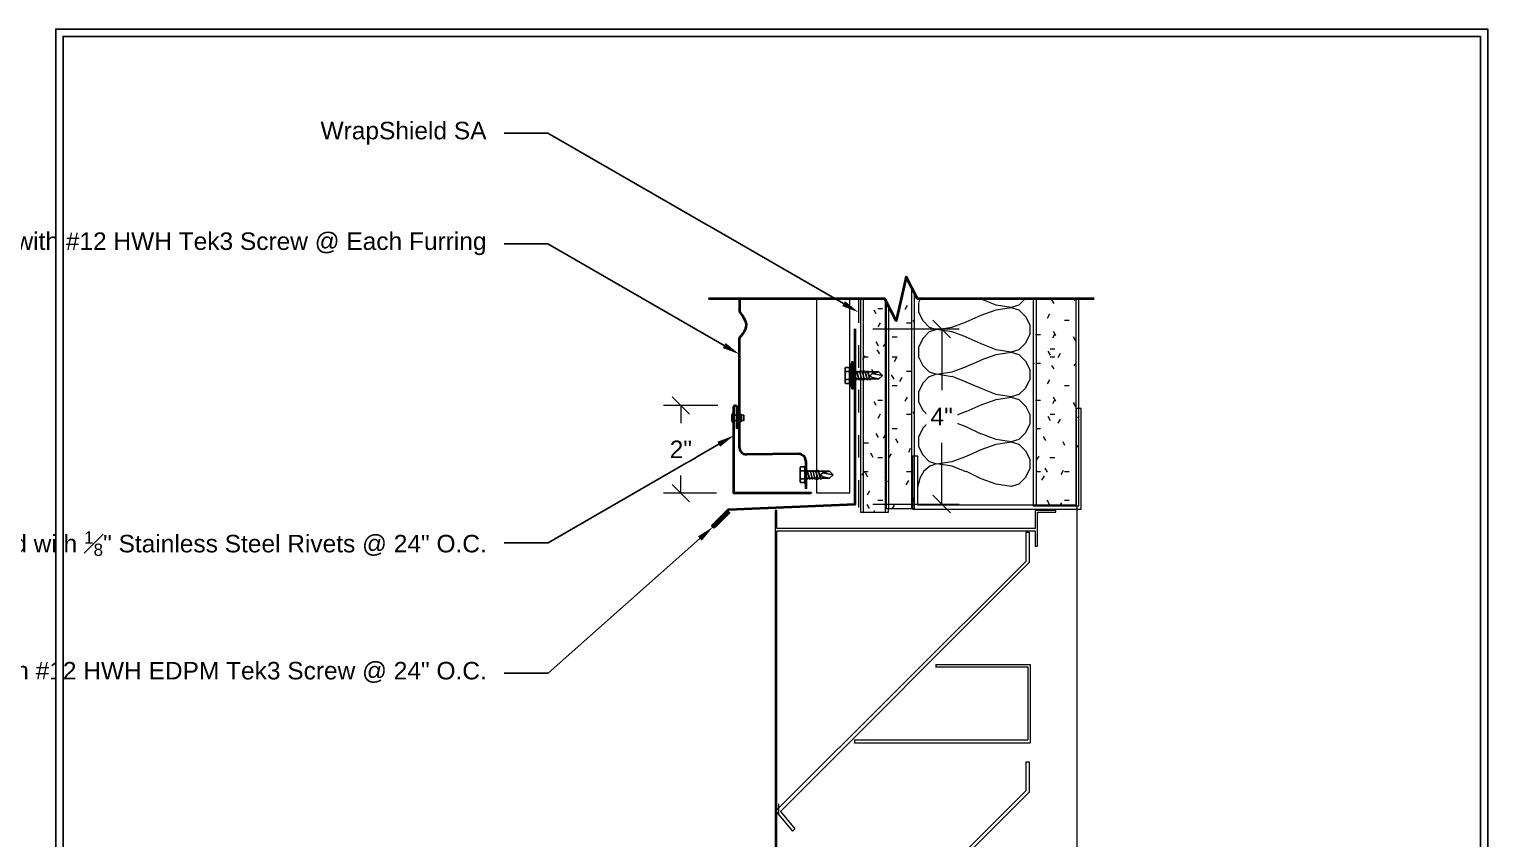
# Model space of a CAD drawing. Header units: inches. Extents: x -293 to 39679, y -468 to 488.
# Drawn here: x 633.09 to 666.39, y 27 to 45.5 of the extents above; entities that cross this region are included whole.
import ezdxf
from ezdxf import colors
from ezdxf.entities.mleader import LeaderData, LeaderLine
from ezdxf.enums import TextEntityAlignment as Align
from ezdxf.math import Vec2, Vec3

# ---------------------------------------------------------------- set-up
doc = ezdxf.new("R2010")
doc.units = ezdxf.units.IN
doc.header["$MEASUREMENT"] = 0
doc.linetypes.add('PHANTOM2', pattern=[1.25, 0.625, -0.125, 0.125, -0.125, 0.125, -0.125])
doc.layers.get('Defpoints').update_dxf_attribs({"color": 3})
doc.layers.add('NSE-Border', color=156, linetype='Continuous', plot=False)
for name, color, linetype, lineweight in [('NSE-By_Others', 252, 'Continuous', 0), ('NSE-Call-Outs', 51, 'Continuous', 13), ('NSE-Dimensions', 51, 'Continuous', 13), ('NSE-Flashing 01', 2, 'Continuous', 40), ('NSE-Furring 01', 30, 'Continuous', 18), ('NSE-Hardware', 111, 'Continuous', 25), ('NSE-Notes', 11, 'Continuous', 40), ('NSE-Panels 01', 1, 'Continuous', 40), ('NSE-Title', 51, 'Continuous', 9), ('NSE-Underlayment', 6, 'PHANTOM2', 13)]:
    doc.layers.add(name, color=color, linetype=linetype, lineweight=lineweight)
doc.layers.add('NSE-Detail Border', color=7, linetype='Continuous')
doc.styles.add('004 - NSSM - Standard', font='arial.ttf', dxfattribs={"height": 0.4})
doc.styles.add('008 - NSSM - Standard', font='arial.ttf', dxfattribs={"height": 0.8})
doc.styles.add('Anno - NSSM - Standard', font='arial.ttf', dxfattribs={"height": 0.1})
doc.dimstyles.new('004 - NSSM - Standard', dxfattribs={"dimtxt": 0.4, "dimasz": 0.4, "dimexe": 0.4, "dimexo": 0.4, "dimgap": 0.4, "dimtad": 0, "dimtih": 1, "dimtoh": 1, "dimdec": 4, "dimzin": 3, "dimdsep": 46, "dimlunit": 4, "dimtxsty": '004 - NSSM - Standard', "dimblk": 'OBLIQUE', "dimcen": 0.4, "dimclrd": 51, "dimclre": 51, "dimclrt": 256, "dimadec": 0, "dimazin": 0, "dimtfac": 0.7, "dimtdec": 4, "dimtmove": 1, "dimatfit": 2, "dimfxl": 1, "dimtfill": 1, "dimtfillclr": 11, "dimfrac": 1, "dimtolj": 1, "dimtzin": 0, "dimlwd": 0, "dimlwe": 0, "dimarcsym": 0})
doc.dimstyles.get("Standard").update_dxf_attribs({"dimtxt": 0.18, "dimasz": 0.18, "dimexe": 0.18, "dimexo": 0.0625, "dimgap": 0.09, "dimtad": 0, "dimtih": 1, "dimtoh": 1, "dimdec": 4, "dimzin": 0, "dimdsep": 46, "dimtxsty": 'Standard', "dimcen": 0.09, "dimadec": 0, "dimazin": 0, "dimtfac": 1, "dimtdec": 4, "dimtofl": 0, "dimtmove": 0, "dimatfit": 3, "dimfxl": 1, "dimtolj": 1, "dimtzin": 0, "dimarcsym": 0})

# ---------------------------------------------------------------- blocks, each defined once
blk = doc.blocks.new('*U4')
blk.add_wipeout([(8.13, 1.1293), (8.13, 0), (0, 0), (0, 11.3125), (8.1719, 11.3125), (8.1719, 0), (8.13, 0), (8.13, 11.2706), (0.0419, 11.2706), (0.0419, 1.1293)])
at = {"layer": 'Defpoints', "ltscale": 0.0625}
blk.add_lwpolyline([(0.0419, 1.1293), (8.13, 1.1293), (8.13, 11.2706), (0.0419, 11.2706)], close=True, dxfattribs=at)
at = {"layer": 'NSE-Border', "ltscale": 0.0625}
blk.add_lwpolyline([(0, 0), (8.1719, 0), (8.1719, 11.3125), (0, 11.3125)], close=True, dxfattribs=at)
at = {"layer": 'Defpoints', "style": '008 - NSSM - Standard'}
blk.add_attdef('DETAIL_NUMBER', text='', height=0.2179, dxfattribs=at).set_placement((0.625, 0.5668), align=Align.MIDDLE_CENTER)
at = {"layer": 'NSE-Title', "style": '004 - NSSM - Standard'}
for tag, p in [('DETAIL_DESCRIPTION', (1.1292, 0.6197)), ('ARCH_REF', (2.1968, 0.3884))]:
    blk.add_attdef(tag, p, '', height=0.1341, dxfattribs=at)
blk = doc.blocks.new('*U57')
at = {"color": 99}
blk.add_wipeout([(-4.401, 0.001), (-0.375, 0), (-0.112, -0.5), (0.112, 0.5), (0.375, 0), (4.401, -0.001), (4.395, 5.746), (-4.408, 5.745)], dxfattribs=at)
blk.add_lwpolyline([(4.401, -0.001), (0.375, 0), (0.112, 0.5), (-0.112, -0.5), (-0.375, 0), (-4.401, 0.001)])
blk = doc.blocks.new('*U52')
blk.add_lwpolyline([(2.866, -0.187), (3.201, -0.523, 1), (3.246, -0.479), (2.892, -0.125), (0, 0), (0, 4)], format="xyb")
blk = doc.blocks.new('*U75')
blk.add_lwpolyline([(0, 0), (0, 0), (0, 1.765), (1.969, 1.765, -1), (1.969, 1.702), (1.469, 1.702)], format="xyb")
blk = doc.blocks.new('_Oblique')
at = {"color": 0, "linetype": 'ByBlock', "lineweight": -2}
blk.add_line((-0.5, -0.5), (0.5, 0.5), dxfattribs=at)
blk = doc.blocks.new('*D63')
at = {"layer": 'Defpoints', "color": 0, "transparency": 16777216}
for p in [(649.213, 36.902), (647.97, 34.902), (649.182, 34.902)]:
    blk.add_point(p, dxfattribs=at)
at = {"layer": 'NSE-Dimensions', "color": 51, "lineweight": 0, "transparency": 16777216}
for p, q in [((648.813, 36.902), (647.57, 36.902)), ((647.97, 36.902), (647.97, 36.503)), ((647.97, 34.902), (647.97, 35.301)), ((648.782, 34.902), (647.57, 34.902))]:
    blk.add_line(p, q, dxfattribs=at)
at = {"layer": 'NSE-Dimensions', "color": 51, "lineweight": 0, "transparency": 16777216, "xscale": 0.4, "yscale": 0.4, "zscale": 0.4}
for p, rotation in [((647.97, 36.902), 90), ((647.97, 34.902), 270)]:
    blk.add_blockref('_Oblique', p, dxfattribs=dict(at, rotation=rotation))
at = {"layer": 'NSE-Dimensions', "transparency": 16777216, "insert": (647.97, 35.902), "char_height": 0.4, "attachment_point": 5, "style": '004 - NSSM - Standard', "bg_fill": 3, "box_fill_scale": 1.25, "bg_fill_color": 256, "bg_fill_true_color": 13158600, "bg_fill_transparency": 0}
blk.add_mtext('\\A1;2"', dxfattribs=at)
blk = doc.blocks.new('*D64')
at = {"layer": 'Defpoints', "color": 0, "transparency": 16777216}
for p in [(651.949, 38.652), (651.949, 34.652), (653.924, 34.652)]:
    blk.add_point(p, dxfattribs=at)
at = {"layer": 'NSE-Dimensions', "color": 51, "lineweight": 0, "transparency": 16777216}
for p, q in [((652.349, 38.652), (654.324, 38.652)), ((653.924, 38.652), (653.924, 37.252)), ((653.924, 34.652), (653.924, 36.052)), ((652.349, 34.652), (654.324, 34.652))]:
    blk.add_line(p, q, dxfattribs=at)
at = {"layer": 'NSE-Dimensions', "color": 51, "lineweight": 0, "transparency": 16777216, "xscale": 0.4, "yscale": 0.4, "zscale": 0.4}
for p, rotation in [((653.924, 38.652), 90), ((653.924, 34.652), 270)]:
    blk.add_blockref('_Oblique', p, dxfattribs=dict(at, rotation=rotation))
at = {"layer": 'NSE-Dimensions', "transparency": 16777216, "insert": (653.924, 36.652), "char_height": 0.4, "attachment_point": 5, "style": '004 - NSSM - Standard', "bg_fill": 3, "box_fill_scale": 1.25, "bg_fill_color": 256, "bg_fill_true_color": 13158600, "bg_fill_transparency": 0}
blk.add_mtext('\\A1;4"', dxfattribs=at)
blk = doc.blocks.new('*U55')
for p, q in [((-0.061, 0.09), (0.028, 0.09)), ((-0.061, -0.09), (0.028, -0.09))]:
    blk.add_line(p, q)
for points in [[(0.028, 0.181), (-0.061, 0.181, 0.414214), (-0.073, 0.168), (-0.073, -0.168, 0.414214), (-0.061, -0.18), (0.028, -0.18)], [(-0.073, 0.103, 0.414214), (-0.061, 0.09, 0.414214), (-0.073, 0.078)], [(-0.073, -0.078, 0.414214), (-0.061, -0.09, 0.414214), (-0.073, -0.103)]]:
    blk.add_lwpolyline(points, format="xyb")
blk.add_lwpolyline([(0.052, 0.196), (0.028, 0.196), (0.028, -0.196), (0.052, -0.196)], close=True)
at = {"has_arrowhead": 0}
for points in [[(0.052, 0.08), (0.594, 0.08), (0.677, 0), (0.594, -0.08), (0.052, -0.08), (0.052, 0.08)], [(0.078, 0.08), (0.085, 0.108), (0.143, -0.108), (0.151, -0.08)], [(0.14, 0.08), (0.148, 0.108), (0.206, -0.108), (0.213, -0.08)], [(0.203, 0.08), (0.21, 0.108), (0.268, -0.108), (0.276, -0.08)], [(0.265, 0.08), (0.273, 0.108), (0.331, -0.108), (0.338, -0.08)], [(0.328, 0.08), (0.335, 0.108), (0.393, -0.108), (0.401, -0.08)], [(0.594, 0.08), (0.437, 0.046), (0.391, 0), (0.437, -0.046), (0.594, -0.08)], [(0.437, 0.046), (0.677, 0)], [(0.052, 0), (0.081, -0.108), (0.088, -0.08)]]:
    blk.add_leader(points, dimstyle='Standard', override={"dimasz": 0, "dimgap": 0, "dimldrblk": 'None'}, dxfattribs=at)
blk = doc.blocks.new('*U56')
for p, q in [((-0.167, 0.09), (-0.077, 0.09)), ((-0.054, 0.185), (-0.028, 0.309)), ((-0.167, -0.09), (-0.077, -0.09)), ((-0.054, -0.175), (-0.028, -0.309))]:
    blk.add_line(p, q)
for points in [[(-0.077, 0.18), (-0.167, 0.18, 0.414214), (-0.179, 0.168), (-0.179, -0.168, 0.414214), (-0.167, -0.18), (-0.077, -0.18)], [(-0.179, 0.103, 0.414214), (-0.167, 0.09, 0.414214), (-0.179, 0.078)], [(-0.179, -0.078, 0.414214), (-0.167, -0.09, 0.414214), (-0.179, -0.103)]]:
    blk.add_lwpolyline(points, format="xyb")
for points in [[(-0.054, 0.196), (-0.077, 0.196), (-0.077, -0.196), (-0.054, -0.196)], [(-0.028, -0.309), (-0.028, 0.309), (0, 0.309), (0, -0.309)]]:
    blk.add_lwpolyline(points, close=True)
blk.add_lwpolyline([(0, -0.29), (0.052, -0.29), (0.052, 0.29), (0, 0.29)])
at = {"has_arrowhead": 0}
for points in [[(0.052, 0.08), (0.594, 0.08), (0.677, 0), (0.594, -0.08), (0.052, -0.08), (0.052, 0.08)], [(0.078, 0.08), (0.085, 0.108), (0.143, -0.108), (0.151, -0.08)], [(0.14, 0.08), (0.148, 0.108), (0.206, -0.108), (0.213, -0.08)], [(0.203, 0.08), (0.21, 0.108), (0.268, -0.108), (0.276, -0.08)], [(0.265, 0.08), (0.273, 0.108), (0.331, -0.108), (0.338, -0.08)], [(0.328, 0.08), (0.335, 0.108), (0.393, -0.108), (0.401, -0.08)], [(0.594, 0.08), (0.437, 0.046), (0.391, 0), (0.437, -0.046), (0.594, -0.08)], [(0.437, 0.046), (0.677, 0)], [(0.052, 0), (0.081, -0.108), (0.088, -0.08)]]:
    blk.add_leader(points, dimstyle='Standard', override={"dimasz": 0, "dimgap": 0, "dimldrblk": 'None'}, dxfattribs=at)
blk = doc.blocks.new('*U76')
at = {"color": 0}
blk.add_line((0.227, 0.062), (0.277, 0.062), dxfattribs=at)
blk.add_line((0.227, 0.062), (0.277, 0.062), dxfattribs=at)
blk.add_line((0.277, -0.063), (0.277, 0.062))
for points in [[(0.052, 0.112), (0.052, -0.112), (0.052, -0.112), (0.052, 0.112), (0.038, 0.112, 0.308793), (0.006, 0.062), (0.006, -0.063, 0.308793), (0.038, -0.112), (0.052, -0.112), (0.052, -0.112)], [(0.227, -0.063), (0.227, 0.062, 0.931975), (0.177, 0.062), (0.177, -0.063, 1), (0.227, -0.06)]]:
    blk.add_lwpolyline(points, format="xyb", dxfattribs=at)
blk.add_lwpolyline([(0.227, -0.063), (0.277, -0.063)], close=True, dxfattribs=at)
at = {"has_arrowhead": 0}
for points in [[(0.177, 0.062), (0.052, 0.062)], [(0.177, -0.063), (0.052, -0.063)]]:
    blk.add_leader(points, dimstyle='Standard', override={"dimasz": 0, "dimgap": 0, "dimtad": 0, "dimldrblk": 'None'}, dxfattribs=at)

msp = doc.modelspace()

# ---------------------------------------------------------------- linework, layer by layer
at = {"layer": 'NSE-By_Others'}
for points in [[(652.03087, 39.81067), (652.03087, 40.3292)], [(652.16685, 40.13138), (652.1123, 40.03664)], [(652.13985, 40.10469), (652.24909, 40.10469)], [(652.50878, 40.17445), (652.4542, 40.26925)], [(652.79471, 40.10469), (652.9038, 40.10469)], [(652.89034, 40.09135), (652.8358, 39.99663)], [(654.48601, 39.83816), (654.82695, 39.98785)], [(654.82796, 39.99011), (655.16906, 40.11238)], [(655.16839, 40.11071), (655.50941, 40.16574)], [(655.50941, 40.16574), (655.68673, 40.11071)], [(655.68744, 40.11238), (655.83752, 39.96261)], [(655.83686, 39.96117), (655.93232, 39.77025)], [(652.29018, 39.6822), (652.23557, 39.58611)], [(652.3852, 39.7217), (652.33071, 39.81784)], [(652.83567, 39.59944), (652.78122, 39.69554)], [(653.01255, 39.63995), (652.95795, 39.54387)], [(653.12248, 39.77782), (653.23158, 39.77782)], [(653.80409, 39.66097), (653.64041, 39.60606)], [(654.15876, 39.60606), (653.80409, 39.66097)], [(653.80477, 39.66163), (654.15938, 39.71656)], [(654.15912, 39.71674), (654.48657, 39.83887)], [(655.93212, 39.76993), (655.93212, 39.55169)], [(652.0715, 39.33955), (652.0715, 34.46356)], [(652.13962, 34.46356), (652.13962, 39.33953)], [(652.64445, 34.46356), (652.64445, 39.3394)], [(652.65837, 39.33939), (652.65837, 34.5471)], [(652.71303, 39.33938), (652.71303, 34.5471)], [(652.79531, 39.45094), (652.90442, 39.45094)], [(653.23181, 39.61046), (653.23181, 34.54766)], [(653.30003, 34.54766), (653.30003, 39.48089)], [(653.49041, 39.4564), (653.39485, 39.25215)], [(653.64113, 39.60761), (653.49106, 39.45814)], [(654.48698, 39.48407), (654.15953, 39.60761)], [(654.82702, 39.33369), (654.48602, 39.48308)], [(655.1686, 39.19698), (654.82764, 39.3341)], [(655.83686, 39.34744), (655.68695, 39.19813)], [(656.01386, 39.33892), (656.01386, 34.61437)], [(656.04174, 39.34444), (656.01456, 39.38567)], [(656.08261, 39.33891), (656.08261, 34.61482)], [(656.3963, 39.50797), (656.5054, 39.50797)], [(656.49156, 39.2343), (656.43706, 39.31674)], [(656.99683, 39.38567), (656.94216, 39.30321)], [(656.98286, 39.33877), (656.98286, 34.61482)], [(657.05108, 34.61482), (657.05108, 39.33876)], [(652.4265, 38.99964), (652.38557, 39.08181)], [(652.467, 39.12184), (652.57611, 39.12184)], [(653.13587, 39.19077), (653.08122, 39.09487)], [(653.39501, 39.25182), (653.39501, 39.03404)], [(653.39517, 39.0339), (653.49058, 38.84218)], [(654.48583, 38.81539), (654.82676, 38.96508)], [(654.82777, 38.96735), (655.16888, 39.08961)], [(655.16821, 39.08795), (655.50923, 39.14297)], [(655.51018, 39.14364), (655.16911, 39.19845)], [(655.50923, 39.14297), (655.68655, 39.08795)], [(655.68742, 39.19845), (655.51018, 39.14364)], [(655.68726, 39.08961), (655.83734, 38.93984)], [(656.38275, 38.98986), (656.32816, 38.8938)], [(652.52178, 38.79496), (652.46722, 38.69921)], [(653.12213, 38.79496), (653.23126, 38.79496)], [(653.3, 38.80951), (653.27278, 38.85055)], [(653.49055, 38.84267), (653.64062, 38.69214)], [(653.80391, 38.6382), (653.64022, 38.58329)], [(653.64122, 38.69368), (653.80488, 38.63898)], [(654.15858, 38.58329), (653.80391, 38.6382)], [(653.80459, 38.63887), (654.15919, 38.6938)], [(654.15893, 38.69397), (654.48638, 38.8161)], [(655.83668, 38.9384), (655.93214, 38.74748)], [(655.93194, 38.74716), (655.93194, 38.52892)], [(656.72423, 38.85422), (656.83334, 38.85422)], [(652.48134, 38.26354), (652.42672, 38.35912)], [(652.64524, 38.34578), (652.59063, 38.2502)], [(652.79498, 38.46808), (652.90412, 38.46808)], [(653.49023, 38.43363), (653.39466, 38.22938)], [(653.64095, 38.58484), (653.49087, 38.43537)], [(654.4868, 38.4613), (654.15935, 38.58484)], [(654.82684, 38.31092), (654.48583, 38.46031)], [(655.16842, 38.17421), (654.82746, 38.31133)], [(655.83668, 38.32467), (655.68676, 38.17536)], [(655.93222, 38.52925), (655.83677, 38.32492)], [(656.06853, 38.52512), (656.17765, 38.52512)], [(656.50482, 38.53846), (656.45033, 38.44258)], [(656.53274, 38.49815), (656.47809, 38.59405)], [(656.98319, 38.37589), (656.92857, 38.47175)], [(652.16685, 38.03782), (652.1123, 37.94308)], [(652.13985, 38.01113), (652.24909, 38.01113)], [(652.50878, 38.08089), (652.4542, 38.17568)], [(652.79471, 38.01113), (652.9038, 38.01113)], [(652.89034, 37.99779), (652.8358, 37.90307)], [(653.39482, 38.22905), (653.39482, 38.01127)], [(653.39499, 38.01113), (653.4904, 37.81941)], [(654.82796, 37.94446), (655.16906, 38.06672)], [(655.16839, 38.06506), (655.50941, 38.12009)], [(655.51, 38.12087), (655.16893, 38.17568)], [(655.50941, 38.12009), (655.68673, 38.06506)], [(655.68724, 38.17568), (655.51, 38.12087)], [(655.68744, 38.06672), (655.83752, 37.91696)], [(656.41045, 38.04914), (656.35589, 38.14487)], [(656.39625, 38.19824), (656.50538, 38.19824)], [(656.3963, 38.01113), (656.5054, 38.01113)], [(656.62815, 38.08928), (656.57361, 37.99357)], [(652.3852, 37.62813), (652.33071, 37.72428)], [(653.12248, 37.68426), (653.23158, 37.68426)], [(653.49037, 37.8199), (653.64044, 37.66937)], [(653.64104, 37.67091), (653.80469, 37.61621)], [(653.80477, 37.61598), (654.15938, 37.67091)], [(654.15912, 37.67109), (654.48657, 37.79322)], [(654.48601, 37.79251), (654.82695, 37.9422)], [(655.83686, 37.91552), (655.93232, 37.7246)], [(655.93212, 37.72428), (655.93212, 37.50604)], [(656.04174, 37.8476), (656.01456, 37.88883)], [(656.06903, 37.87136), (656.17816, 37.87136)], [(656.49156, 37.73746), (656.43706, 37.8199)], [(656.99683, 37.88883), (656.94216, 37.80637)], [(652.29018, 37.58864), (652.23557, 37.49254)], [(652.83567, 37.50588), (652.78122, 37.60198)], [(652.79531, 37.35738), (652.90442, 37.35738)], [(653.01255, 37.54639), (652.95795, 37.45031)], [(653.49041, 37.41075), (653.39485, 37.2065)], [(653.64113, 37.56195), (653.49106, 37.41249)], [(653.80409, 37.61532), (653.64041, 37.56041)], [(654.15876, 37.56041), (653.80409, 37.61532)], [(654.48698, 37.43842), (654.15953, 37.56195)], [(654.82702, 37.28804), (654.48602, 37.43743)], [(655.83686, 37.30179), (655.68695, 37.15248)], [(655.9324, 37.50636), (655.83695, 37.30204)], [(656.38275, 37.49302), (656.32816, 37.39696)], [(656.72423, 37.35738), (656.83334, 37.35738)], [(652.4265, 36.90608), (652.38557, 36.98825)], [(652.467, 37.02828), (652.57611, 37.02828)], [(653.13587, 37.09721), (653.08122, 37.00131)], [(653.39501, 37.20617), (653.39501, 36.98838)], [(653.39517, 36.98825), (653.49058, 36.79653)], [(654.82685, 36.91834), (655.16793, 37.04162)], [(655.1686, 37.15133), (654.82764, 37.28845)], [(655.16845, 37.04241), (655.5096, 37.09721)], [(655.51018, 37.09799), (655.16911, 37.1528)], [(655.5096, 37.09721), (655.68695, 37.04241)], [(655.68742, 37.1528), (655.51018, 37.09799)], [(655.68631, 37.04162), (655.83637, 36.89094)], [(656.06853, 37.02828), (656.17765, 37.02828)], [(656.50482, 37.04162), (656.45033, 36.94574)], [(656.53274, 37.00131), (656.47809, 37.09721)], [(656.98319, 36.87905), (656.92857, 36.97491)], [(652.52178, 36.7014), (652.46722, 36.60565)], [(653.12213, 36.7014), (653.23126, 36.7014)], [(653.3, 36.71595), (653.27278, 36.75699)], [(653.49055, 36.79702), (653.64062, 36.64649)], [(653.64122, 36.64803), (653.80488, 36.59333)], [(653.80488, 36.59333), (654.15954, 36.64803)], [(654.15923, 36.64719), (654.48671, 36.77033)], [(654.48608, 36.76872), (654.82713, 36.91932)], [(655.83703, 36.89263), (655.93256, 36.70098)], [(655.93238, 36.7014), (655.93238, 36.48254)], [(656.41045, 36.5523), (656.35589, 36.64803)], [(656.39625, 36.7014), (656.50538, 36.7014)], [(657.10519, 36.83704), (656.996, 36.83704)], [(656.996, 36.83704), (656.996, 34.62745)], [(657.05156, 36.66137), (657.02421, 36.62034)], [(657.10519, 34.53165), (657.10519, 36.83704)], [(652.79498, 36.37452), (652.90412, 36.37452)], [(653.49062, 36.38786), (653.39499, 36.18294)], [(653.64002, 36.53685), (653.48995, 36.38648)], [(653.80424, 36.59244), (653.64062, 36.53775)], [(654.15898, 36.53775), (653.80424, 36.59244)], [(654.48587, 36.41382), (654.1584, 36.53685)], [(654.82716, 36.25059), (654.48604, 36.41455)], [(655.93256, 36.48348), (655.83705, 36.27848)], [(656.06903, 36.37452), (656.17816, 36.37452)], [(656.62815, 36.59244), (656.57361, 36.49673)], [(652.14048, 36.04764), (652.24962, 36.04764)], [(652.48134, 36.16998), (652.42672, 36.26556)], [(652.64524, 36.25222), (652.59063, 36.15664)], [(652.93183, 36.04773), (652.87724, 36.14326)], [(653.39512, 36.18329), (653.39512, 35.96488)], [(653.39535, 35.96537), (653.49082, 35.77443)], [(654.82698, 35.89597), (655.16801, 36.01874)], [(655.16897, 36.12933), (654.82792, 36.25222)], [(655.50902, 36.07311), (655.16799, 36.1277)], [(655.16864, 36.01975), (655.50974, 36.07433)], [(655.68644, 36.1277), (655.50902, 36.07311)], [(655.50974, 36.07433), (655.68712, 36.01975)], [(655.68653, 36.01874), (655.83658, 35.86868)], [(655.83707, 36.27891), (655.68701, 36.12869)], [(656.30067, 36.10107), (656.24606, 36.19663)], [(656.73757, 35.99246), (656.69664, 36.07433)], [(657.0237, 35.99205), (656.98278, 35.89658)], [(652.35782, 35.71875), (652.3033, 35.81416)], [(652.46698, 35.71854), (652.57613, 35.71854)], [(652.76733, 35.80082), (652.71266, 35.70542)], [(653.20361, 35.92312), (653.1627, 35.82767)], [(653.38189, 35.74745), (653.2591, 35.74745)], [(653.2591, 35.74745), (653.2591, 34.5332)], [(653.38189, 34.62859), (653.38189, 35.74745)], [(653.49067, 35.77414), (653.64072, 35.62423)], [(654.15949, 35.62482), (654.48682, 35.74745)], [(654.48628, 35.74646), (654.82729, 35.89644)], [(655.83715, 35.86975), (655.93258, 35.67889)], [(655.93257, 35.67852), (655.93257, 35.46056)], [(656.13756, 35.74745), (656.08291, 35.65207)], [(656.39587, 35.71854), (656.50501, 35.71854)], [(652.1534, 35.39167), (652.09882, 35.31003)], [(652.1398, 35.39167), (652.24895, 35.39167)], [(652.23567, 35.26975), (652.1811, 35.36498)], [(653.12204, 35.39167), (653.23119, 35.39167)], [(653.51744, 35.40501), (653.42204, 35.24172)], [(653.65374, 35.51397), (653.51746, 35.40506)], [(653.64014, 35.62293), (653.80373, 35.56845)], [(653.80439, 35.56956), (653.65431, 35.51509)], [(653.80373, 35.56845), (654.15844, 35.62293)], [(654.15917, 35.51509), (653.80439, 35.56956)], [(654.48597, 35.39145), (654.15849, 35.51397)], [(654.82724, 35.22839), (654.48617, 35.39167)], [(655.93263, 35.4606), (655.83721, 35.25644)], [(656.06877, 35.39167), (656.17792, 35.39167)], [(656.2597, 35.29605), (656.20514, 35.20084)], [(656.34176, 35.37866), (656.28716, 35.47394)], [(656.69588, 35.41835), (656.6413, 35.32309)], [(656.72355, 35.39167), (656.8327, 35.39167)], [(652.65862, 35.20163), (652.63142, 35.25602)], [(652.6854, 35.15964), (652.65805, 35.20043)], [(653.16302, 35.18709), (653.10849, 35.09192)], [(653.42283, 35.24268), (653.38188, 35.0523)], [(655.16789, 35.10474), (654.82675, 35.22712)], [(655.50918, 35.05045), (655.1682, 35.10481)], [(655.68646, 35.10481), (655.50918, 35.05045)], [(655.83718, 35.25602), (655.68714, 35.10643)], [(652.27668, 34.95583), (652.22205, 34.86075)], [(652.27672, 34.54734), (652.22216, 34.64229)], [(652.46788, 34.73791), (652.5769, 34.73791)], [(652.8363, 34.62895), (652.7953, 34.54757)], [(653.28633, 34.73791), (653.23175, 34.65649)], [(653.29985, 34.75184), (653.24524, 34.84687)], [(656.99712, 34.62895), (653.38189, 34.62895)], [(656.38311, 34.64292), (656.32853, 34.73791)], [(656.65533, 34.68232), (656.61448, 34.61448)], [(656.72418, 34.73791), (656.83335, 34.73791)], [(650.16142, 34.50443), (650.12045, 34.50443)], [(650.12045, 34.50443), (650.12045, 16.0601)], [(650.16142, 34.09469), (650.16142, 34.50443)], [(652.07188, 34.4644), (652.71305, 34.4644)], [(652.38502, 34.50443), (652.37146, 34.46375)], [(652.65866, 34.54668), (653.29989, 34.54668)], [(652.7132, 34.46532), (652.7132, 34.54668)], [(653.25911, 34.53334), (657.10615, 34.53334)], [(656.01369, 34.61339), (657.05055, 34.61339)], [(656.53228, 34.50443), (656.05475, 34.50443)], [(656.05475, 34.50443), (656.05475, 34.09469)], [(656.10988, 33.68723), (656.10988, 34.4644)], [(656.10988, 34.4644), (656.5328, 34.4644)], [(656.53228, 34.46375), (656.53228, 34.50443)], [(657.00956, 34.61339), (657.00956, 15.97852)], [(656.05488, 34.09527), (650.16145, 34.09527)], [(650.16223, 16.53897), (650.16223, 34.04191)], [(650.16223, 34.04191), (656.05558, 34.04191)], [(655.85004, 33.34399), (655.85004, 34.013)], [(655.85004, 34.013), (655.91814, 34.013)], [(655.91814, 34.013), (655.91814, 33.31693)], [(656.05558, 34.04191), (656.05558, 33.68707)], [(656.05483, 33.68612), (656.10948, 33.68612)], [(650.13469, 27.6441), (655.85074, 33.3459)], [(655.91938, 33.31922), (650.24413, 27.63003)], [(653.78999, 30.98438), (655.94548, 30.98438)], [(653.78999, 30.98438), (653.78999, 30.92944)], [(655.94548, 30.98438), (655.94548, 29.19668)], [(653.7907, 30.93101), (655.89153, 30.93101)], [(655.89153, 30.93101), (655.89153, 29.26692)], [(651.93468, 29.26549), (655.89084, 29.26549)], [(651.93468, 29.26549), (651.93468, 29.19768)], [(651.93559, 29.19878), (655.94638, 29.19878)], [(655.84995, 28.10606), (655.84995, 28.76072)], [(655.84995, 28.76072), (655.91807, 28.76072)], [(655.91807, 28.76072), (655.91807, 28.06487)], [(650.13454, 22.39096), (655.85055, 28.10697)], [(655.91935, 28.06694), (650.24419, 22.39149)], [(650.13404, 27.64222), (650.51593, 27.17804)], [(650.20276, 27.54742), (650.20276, 27.80678)], [(650.24337, 27.62888), (650.57077, 27.23354)], [(650.5706, 27.23307), (650.51608, 27.17899)]]:
    msp.add_lwpolyline(points, dxfattribs=at)
at = {"layer": 'NSE-Furring 01'}
for p, q in [((651.0715, 34.90192), (651.0715, 39.33982)), ((651.82364, 34.90192), (651.82364, 39.33962)), ((651.82364, 34.90192), (651.0715, 34.90192))]:
    msp.add_line(p, q, dxfattribs=at)
at = {"layer": 'NSE-Panels 01'}
for p, q in [((649.30651, 44.56169), (649.30651, 39.04381)), ((649.30651, 35.94132), (649.30651, 38.44721)), ((650.66576, 35.79772), (649.46781, 35.78395)), ((650.66576, 35.79772), (650.66564, 35.79772)), ((650.8215, 35.63908), (650.8215, 35.00325))]:
    msp.add_line(p, q, dxfattribs=at)
for centre, radius, start, end in [((649.46517, 35.94273), 0.15867, 180.00976, 269.99024), ((650.66291, 35.63915), 0.1586, 359.975171, 88.970464)]:
    msp.add_arc(centre, radius, start, end, dxfattribs=at)
for points in [[(649.30651, 39.05688), (649.30651, 39.01257), (649.45739, 38.90056), (649.45739, 38.75199)], [(649.45739, 38.75199), (649.45739, 38.58745), (649.31739, 38.47394), (649.30651, 38.44709)]]:
    msp.add_open_spline(points, degree=3, dxfattribs=at)
at = {"layer": 'NSE-Underlayment'}
for points in [[(652.031, 38.78839), (652.031, 39.30692)], [(652.03113, 37.76611), (652.03113, 38.28464)], [(652.03127, 36.74383), (652.03127, 37.26176)], [(652.03033, 35.71817), (652.03033, 36.22331)], [(652.03052, 34.5735), (652.03052, 35.20043)]]:
    msp.add_lwpolyline(points, dxfattribs=at)

# ---------------------------------------------------------------- block references
at = {"layer": 'NSE-Flashing 01', "xscale": -1}
msp.add_blockref('*U52', (651.94864, 34.65192), dxfattribs=at)
at = {"layer": 'NSE-Flashing 01', "rotation": 90.00000000000001}
msp.add_blockref('*U75', (650.9465, 34.90192), dxfattribs=at)
at = {"layer": 'NSE-Hardware'}
for name, p in [('*U56', (651.89702, 37.58916)), ('*U55', (650.76989, 35.32101))]:
    msp.add_blockref(name, p, dxfattribs=at)

# ---------------------------------------------------------------- leaders
at = {"layer": 'NSE-Call-Outs'}
ml = msp.add_multileader_mtext('Standard', dxfattribs=at)
ml.set_content('22ga Prefinished Head Flashing, Color "Parchment", Attached with #12 HWH EDPM Tek3 Screw @ 24" O.C.', color=256, style='Anno - NSSM - Standard')
ml.set_leader_properties(color=51)
ml.build(insert=Vec2(0, 0))
ml.multileader.update_dxf_attribs({"dogleg_length": 0.25, "arrow_head_size": 0.4, "scale": 4})
ctx = ml.context
ctx.base_point, ctx.scale, ctx.char_height, ctx.arrow_head_size, ctx.landing_gap_size, ctx.plane_origin = Vec3(633.8554, 30.78749), 4, 0.4, 0.4, 0.4, Vec3(649.18151, 33.23618)
ctx.text_align_type = 2
notes = []
notes.append((ctx, [(0, (1, 1, 0), (644.94026, 30.78749), (-1, 0), 1, [(0, [(648.70296, 34.12917)], 0, [])])]))
ctx.mtext.insert, ctx.mtext.width, ctx.mtext.alignment, ctx.mtext.flow_direction = Vec3(643.54026, 31.04629), 9.4658856, 3, 5
for ctx, leaders in notes:
    for number, flags, end, landing, length, lines in leaders:
        leader = LeaderData()
        leader.index, (leader.has_last_leader_line, leader.has_dogleg_vector, leader.attachment_direction) = number, flags
        leader.last_leader_point, leader.dogleg_vector, leader.dogleg_length = Vec3(end), Vec3(landing), length
        for number, points, colour, breaks in lines:
            line = LeaderLine()
            line.index, line.vertices, line.color, line.breaks = number, Vec3.list(points), colors.encode_raw_color(colour), breaks
            leader.lines.append(line)
        ctx.leaders.append(leader)

# ---------------------------------------------------------------- next in the draw order: block references
at = {"layer": 'NSE-Notes'}
msp.add_blockref('*U57', (652.99956, 39.33934), dxfattribs=at)

# ---------------------------------------------------------------- next in the draw order: dimensions: what is measured, and where the dimension line sits
at = {"layer": 'NSE-Dimensions'}
dim = msp.add_linear_dim(base=(647.9700602836, 34.9019180281), p1=(649.2127577865, 36.901868028), p2=(649.1815085163, 34.9019180281), angle=90, dimstyle='004 - NSSM - Standard', dxfattribs=at)
dim.commit()
dim.dimension.update_dxf_attribs({"geometry": '*D63', "text_midpoint": (647.9700602836, 35.9018965335), "dimtype": 160})

# ---------------------------------------------------------------- next in the draw order: block references
at = {"layer": 'NSE-Hardware'}
msp.add_blockref('*U76', (649.12989, 36.62046), dxfattribs=at)

# ---------------------------------------------------------------- next in the draw order: dimensions: what is measured, and where the dimension line sits
at = {"layer": 'NSE-Dimensions'}
dim = msp.add_linear_dim(base=(653.92423, 34.65192), p1=(651.94864, 38.65192), p2=(651.94864, 34.65192), angle=90, dimstyle='004 - NSSM - Standard', dxfattribs=at)
dim.commit()
dim.dimension.update_dxf_attribs({"geometry": '*D64', "text_midpoint": (653.92423, 36.65192)})

# ---------------------------------------------------------------- next in the draw order: leaders
at = {"layer": 'NSE-Call-Outs'}
ml = msp.add_multileader_mtext('Standard', dxfattribs=at)
ml.set_content('22ga MS Flush Face TLC-3 Metal Panel, Color "Parchment", Attached with #12 HWH Tek3 Screw @ Each Furring', color=256, style='Anno - NSSM - Standard')
ml.set_leader_properties(color=51)
ml.build(insert=Vec2(0, 0))
ml.multileader.update_dxf_attribs({"dogleg_length": 0.25, "arrow_head_size": 0.4, "scale": 4})
ctx = ml.context
ctx.base_point, ctx.scale, ctx.char_height, ctx.arrow_head_size, ctx.landing_gap_size, ctx.plane_origin = Vec3(635.21909, 40.59798), 4, 0.4, 0.4, 0.4, Vec3(649.17521, 38.1493)
ctx.text_align_type = 2
notes = []
notes.append((ctx, [(0, (1, 1, 0), (644.93396, 40.59798), (-1, 0), 1, [(0, [(649.30651, 38.07349)], 0, [])])]))
ctx.mtext.insert, ctx.mtext.width, ctx.mtext.alignment, ctx.mtext.flow_direction = Vec3(643.53396, 40.85678), 8.0682674, 3, 5
ml = msp.add_multileader_mtext('Standard', dxfattribs=at)
ml.set_content('\\A1;22ga Prefinished Flashing, Color "Parchment", Attached with {\\H0.7x;\\S1#8;}" Stainless Steel Rivets @ 24" O.C.', color=256, style='Anno - NSSM - Standard')
ml.set_leader_properties(color=51)
ml.build(insert=Vec2(0, 0))
ml.multileader.update_dxf_attribs({"dogleg_length": 0.25, "arrow_head_size": 0.4, "scale": 4})
ctx = ml.context
ctx.base_point, ctx.scale, ctx.char_height, ctx.arrow_head_size, ctx.landing_gap_size, ctx.plane_origin = Vec3(634.8082, 33.76934), 4, 0.4, 0.4, 0.4, Vec3(649.18151, 36.21802)
ctx.text_align_type = 2
notes.append((ctx, [(0, (1, 1, 0), (644.94026, 33.76934), (-1, 0), 1, [(0, [(649.18151, 36.21802)], 0, [])])]))
ctx.mtext.insert, ctx.mtext.width, ctx.mtext.alignment, ctx.mtext.flow_direction = Vec3(643.54026, 34.02814), 8.9742828, 3, 5
for ctx, leaders in notes:
    for number, flags, end, landing, length, lines in leaders:
        leader = LeaderData()
        leader.index, (leader.has_last_leader_line, leader.has_dogleg_vector, leader.attachment_direction) = number, flags
        leader.last_leader_point, leader.dogleg_vector, leader.dogleg_length = Vec3(end), Vec3(landing), length
        for number, points, colour, breaks in lines:
            line = LeaderLine()
            line.index, line.vertices, line.color, line.breaks = number, Vec3.list(points), colors.encode_raw_color(colour), breaks
            leader.lines.append(line)
        ctx.leaders.append(leader)

# ---------------------------------------------------------------- next in the draw order: block references
at = {"layer": 'NSE-Detail Border', "xscale": 4, "yscale": 4, "zscale": 4}
msp.add_blockref('*U4', (633.70198, 0.25), dxfattribs=at)

# ---------------------------------------------------------------- next in the draw order: leaders
at = {"layer": 'NSE-Call-Outs'}
ml = msp.add_multileader_mtext('Standard', dxfattribs=at)
ml.set_content('WrapShield SA', color=256, style='Anno - NSSM - Standard')
ml.set_leader_properties(color=51)
ml.build(insert=Vec2(0, 0))
ml.multileader.update_dxf_attribs({"dogleg_length": 0.25, "arrow_head_size": 0.4, "scale": 4})
ctx = ml.context
ctx.base_point, ctx.scale, ctx.char_height, ctx.arrow_head_size, ctx.landing_gap_size, ctx.plane_origin = Vec3(639.35087, 43.12774), 4, 0.4, 0.4, 0.4, Vec3(649.17521, 40.67906)
ctx.text_align_type = 2
notes = []
notes.append((ctx, [(0, (1, 1, 0), (644.93396, 43.12774), (-1, 0), 1, [(0, [(652.031, 39.03026)], 0, [])])]))
ctx.mtext.insert, ctx.mtext.width, ctx.mtext.alignment, ctx.mtext.flow_direction = Vec3(643.53396, 43.38327), 7.2332494, 3, 5
for ctx, leaders in notes:
    for number, flags, end, landing, length, lines in leaders:
        leader = LeaderData()
        leader.index, (leader.has_last_leader_line, leader.has_dogleg_vector, leader.attachment_direction) = number, flags
        leader.last_leader_point, leader.dogleg_vector, leader.dogleg_length = Vec3(end), Vec3(landing), length
        for number, points, colour, breaks in lines:
            line = LeaderLine()
            line.index, line.vertices, line.color, line.breaks = number, Vec3.list(points), colors.encode_raw_color(colour), breaks
            leader.lines.append(line)
        ctx.leaders.append(leader)

doc.saveas('drawing.dxf')
